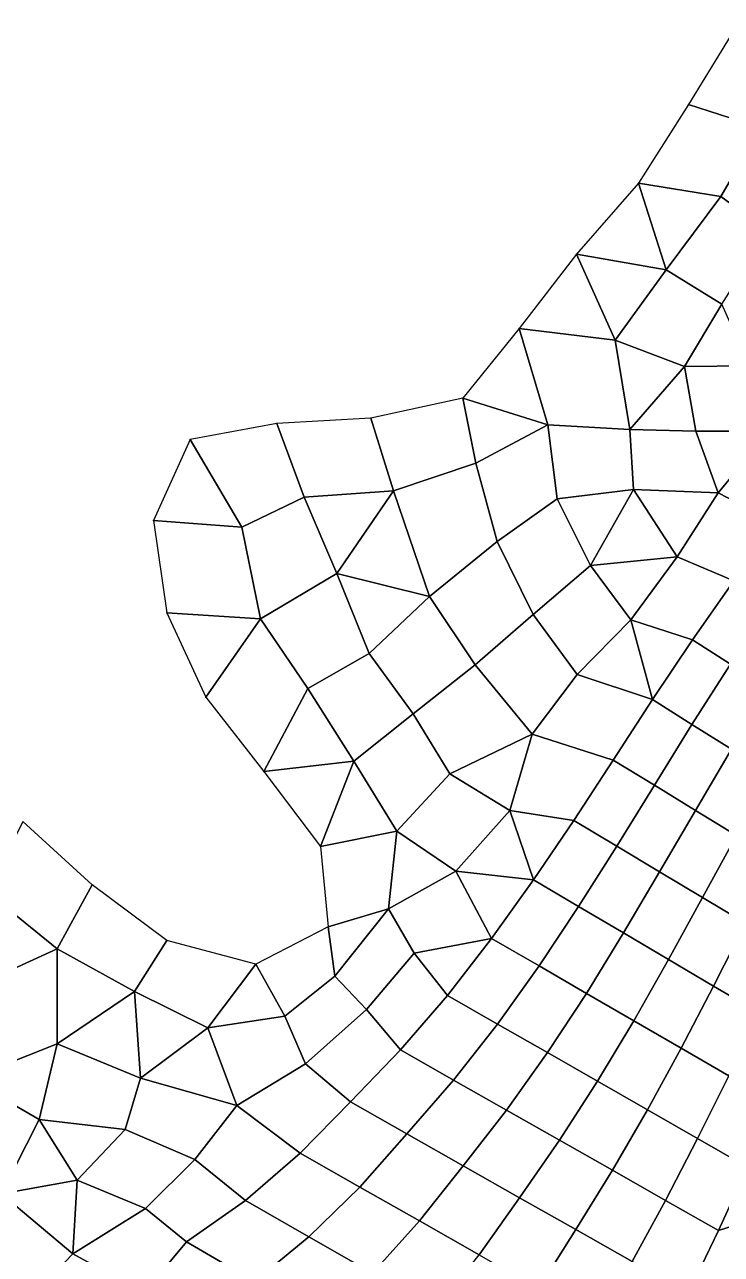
# Model space of a CAD drawing. Extents: x 727294 to 731543, y 8575035 to 8579824.
# Drawn here: x 729680.6 to 729828.5, y 8577064 to 8577325.1 of the extents above; entities that cross this region are included whole.
import ezdxf

# ---------------------------------------------------------------- set-up
doc = ezdxf.new("R2010")
doc.units = 0
for name, color, linetype in [('MESH_BOUND', 25, 'CONTINUOUS'), ('MESH_ELEMS', 250, 'CONTINUOUS'), ('MESH_NODES', 18, 'CONTINUOUS')]:
    doc.layers.add(name, color=color, linetype=linetype)

msp = doc.modelspace()

# ---------------------------------------------------------------- linework, layer by layer
at = {"layer": 'MESH_BOUND', "color": 25}
for points in [[(729831.91, 8577325.13, 38.17), (729821.52, 8577308.17, 38.17)], [(729821.52, 8577308.17, 38.17), (729810.9, 8577291.45, 38.17)], [(729810.9, 8577291.45, 38.17), (729797.73, 8577276.39, 38.17)], [(729797.73, 8577276.39, 38.17), (729785.59, 8577260.6, 38.17)], [(729785.59, 8577260.6, 38.17), (729773.61, 8577245.81, 38.17)], [(729773.61, 8577245.81, 38.17), (729754.12, 8577241.57, 38.16)], [(729734.16, 8577240.46, 38.17), (729715.74, 8577237.05, 38.17)], [(729754.12, 8577241.57, 38.16), (729734.16, 8577240.46, 38.17)], [(729715.74, 8577237.05, 38.17), (729707.99, 8577219.87, 38.06)], [(729707.99, 8577219.87, 38.06), (729710.81, 8577200.23, 37.81)], [(729710.81, 8577200.23, 37.81), (729719.09, 8577182.3, 36.68)], [(729719.09, 8577182.3, 36.68), (729731.38, 8577166.53, 36.08)], [(729731.38, 8577166.53, 36.08), (729743.4, 8577150.6, 35.54)], [(729694.97, 8577142.47, 38.11), (729680.21, 8577155.95, 38.16)], [(729743.4, 8577150.6, 35.54), (729745.02, 8577133.56, 38.17)], [(729710.82, 8577130.65, 38.17), (729694.97, 8577142.47, 38.11)], [(729745.02, 8577133.56, 38.17), (729729.68, 8577125.61, 38.17)], [(729729.68, 8577125.61, 38.17), (729710.82, 8577130.65, 38.17)]]:
    msp.add_polyline3d(points, dxfattribs=at)
at = {"layer": 'MESH_ELEMS', "color": 179}
for points in [[(729836.9, 8577303.21, 38.17), (729846.33, 8577318.81, 38.17), (729831.91, 8577325.13, 38.17), (729821.52, 8577308.17, 38.17)], [(729828.39, 8577288.63, 38.17), (729836.9, 8577303.21, 38.17), (729821.52, 8577308.17, 38.17), (729810.9, 8577291.45, 38.17)], [(729838.47, 8577281.29, 38.17), (729850.51, 8577293.09, 38.17), (729836.9, 8577303.21, 38.17), (729828.39, 8577288.63, 38.17)], [(729816.76, 8577273.07, 38.17), (729810.9, 8577291.45, 38.17), (729797.73, 8577276.39, 38.17), (729816.76, 8577273.07, 38.17)], [(729816.76, 8577273.07, 38.17), (729828.39, 8577288.63, 38.17), (729810.9, 8577291.45, 38.17), (729816.76, 8577273.07, 38.17)], [(729828.64, 8577265.8, 38.17), (729838.47, 8577281.29, 38.17), (729828.39, 8577288.63, 38.17), (729816.76, 8577273.07, 38.17)], [(729797.73, 8577276.39, 38.17), (729785.59, 8577260.6, 38.17), (729805.93, 8577258.14, 38.17), (729797.73, 8577276.39, 38.17)], [(729797.73, 8577276.39, 38.17), (729805.93, 8577258.14, 38.17), (729816.76, 8577273.07, 38.17), (729797.73, 8577276.39, 38.17)], [(729820.67, 8577252.54, 38.16), (729828.64, 8577265.8, 38.17), (729816.76, 8577273.07, 38.17), (729805.93, 8577258.14, 38.17)], [(729828.64, 8577265.8, 38.17), (729820.67, 8577252.54, 38.16), (729834.51, 8577252.66, 33.86), (729828.64, 8577265.8, 38.17)], [(729785.59, 8577260.6, 38.17), (729773.61, 8577245.81, 38.17), (729791.7, 8577240.18, 38.17), (729785.59, 8577260.6, 38.17)], [(729805.93, 8577258.14, 38.17), (729785.59, 8577260.6, 38.17), (729791.7, 8577240.18, 38.17), (729809.1, 8577239.13, 38.17)], [(729805.93, 8577258.14, 38.17), (729809.1, 8577239.13, 38.17), (729820.67, 8577252.54, 38.16), (729805.93, 8577258.14, 38.17)], [(729823.12, 8577238.83, 33.66), (729820.67, 8577252.54, 38.16), (729809.1, 8577239.13, 38.17), (729823.12, 8577238.83, 33.66)], [(729834.51, 8577252.66, 33.86), (729820.67, 8577252.54, 38.16), (729823.12, 8577238.83, 33.66), (729838.66, 8577238.83, 32.83)], [(729758.94, 8577226.14, 36.43), (729776.36, 8577232, 37.91), (729773.61, 8577245.81, 38.17), (729754.12, 8577241.57, 38.16)], [(729791.7, 8577240.18, 38.17), (729773.61, 8577245.81, 38.17), (729776.36, 8577232, 37.91), (729791.7, 8577240.18, 38.17)], [(729734.16, 8577240.46, 38.17), (729715.74, 8577237.05, 38.17), (729726.7, 8577218.39, 37.01), (729739.92, 8577224.77, 36.76)], [(729739.92, 8577224.77, 36.76), (729758.94, 8577226.14, 36.43), (729754.12, 8577241.57, 38.16), (729734.16, 8577240.46, 38.17)], [(729793.63, 8577224.46, 36.63), (729791.7, 8577240.18, 38.17), (729776.36, 8577232, 37.91), (729780.92, 8577215.41, 35.39)], [(729809.1, 8577239.13, 38.17), (729791.7, 8577240.18, 38.17), (729793.63, 8577224.46, 36.63), (729809.88, 8577226.45, 33.78)], [(729809.88, 8577226.45, 33.78), (729827.84, 8577225.74, 33.18), (729823.12, 8577238.83, 33.66), (729809.1, 8577239.13, 38.17)], [(729838.66, 8577238.83, 32.83), (729823.12, 8577238.83, 33.66), (729827.84, 8577225.74, 33.18), (729838.66, 8577238.83, 32.83)], [(729840.31, 8577219.25, 32.88), (729849.87, 8577231.18, 32.91), (729838.66, 8577238.83, 32.83), (729827.84, 8577225.74, 33.18)], [(729715.74, 8577237.05, 38.17), (729707.99, 8577219.87, 38.06), (729726.7, 8577218.39, 37.01), (729715.74, 8577237.05, 38.17)], [(729758.94, 8577226.14, 36.43), (729766.52, 8577203.73, 35.41), (729780.92, 8577215.41, 35.39), (729776.36, 8577232, 37.91)], [(729746.88, 8577208.61, 36.71), (729739.92, 8577224.77, 36.76), (729726.7, 8577218.39, 37.01), (729730.67, 8577198.98, 36.61)], [(729746.88, 8577208.61, 36.71), (729758.94, 8577226.14, 36.43), (729739.92, 8577224.77, 36.76), (729746.88, 8577208.61, 36.71)], [(729746.88, 8577208.61, 36.71), (729766.52, 8577203.73, 35.41), (729758.94, 8577226.14, 36.43), (729746.88, 8577208.61, 36.71)], [(729800.76, 8577210.29, 35.25), (729809.88, 8577226.45, 33.78), (729793.63, 8577224.46, 36.63), (729800.76, 8577210.29, 35.25)], [(729800.76, 8577210.29, 35.25), (729819.15, 8577212.11, 33.25), (729809.88, 8577226.45, 33.78), (729800.76, 8577210.29, 35.25)], [(729819.15, 8577212.11, 33.25), (729827.84, 8577225.74, 33.18), (729809.88, 8577226.45, 33.78), (729819.15, 8577212.11, 33.25)], [(729831.15, 8577207.01, 33.75), (729840.31, 8577219.25, 32.88), (729827.84, 8577225.74, 33.18), (729819.15, 8577212.11, 33.25)], [(729800.76, 8577210.29, 35.25), (729793.63, 8577224.46, 36.63), (729780.92, 8577215.41, 35.39), (729788.55, 8577199.87, 35.64)], [(729726.7, 8577218.39, 37.01), (729707.99, 8577219.87, 38.06), (729710.81, 8577200.23, 37.81), (729730.67, 8577198.98, 36.61)], [(729766.52, 8577203.73, 35.41), (729776.21, 8577189.18, 35.37), (729788.55, 8577199.87, 35.64), (729780.92, 8577215.41, 35.39)], [(729800.76, 8577210.29, 35.25), (729809.31, 8577198.76, 34.58), (729819.15, 8577212.11, 33.25), (729800.76, 8577210.29, 35.25)], [(729822.36, 8577194.51, 32.96), (729831.15, 8577207.01, 33.75), (729819.15, 8577212.11, 33.25), (729809.31, 8577198.76, 34.58)], [(729788.55, 8577199.87, 35.64), (729797.87, 8577187.11, 35.53), (729809.31, 8577198.76, 34.58), (729800.76, 8577210.29, 35.25)], [(729753.76, 8577191.58, 35.94), (729746.88, 8577208.61, 36.71), (729730.67, 8577198.98, 36.61), (729740.74, 8577184.14, 36.28)], [(729766.52, 8577203.73, 35.41), (729746.88, 8577208.61, 36.71), (729753.76, 8577191.58, 35.94), (729766.52, 8577203.73, 35.41)], [(729831.15, 8577207.01, 33.75), (729822.36, 8577194.51, 32.96), (729830.45, 8577189.35, 32.41), (729839.04, 8577201.9, 32.36)], [(729753.76, 8577191.58, 35.94), (729763.05, 8577178.75, 35.48), (729776.21, 8577189.18, 35.37), (729766.52, 8577203.73, 35.41)], [(729719.09, 8577182.3, 36.68), (729730.67, 8577198.98, 36.61), (729710.81, 8577200.23, 37.81), (729719.09, 8577182.3, 36.68)], [(729719.09, 8577182.3, 36.68), (729731.38, 8577166.53, 36.08), (729740.74, 8577184.14, 36.28), (729730.67, 8577198.98, 36.61)], [(729797.87, 8577187.11, 35.53), (729788.55, 8577199.87, 35.64), (729776.21, 8577189.18, 35.37), (729788.37, 8577174.47, 34.14)], [(729797.87, 8577187.11, 35.53), (729813.86, 8577181.8, 34.52), (729809.31, 8577198.76, 34.58), (729797.87, 8577187.11, 35.53)], [(729813.86, 8577181.8, 34.52), (729822.36, 8577194.51, 32.96), (729809.31, 8577198.76, 34.58), (729813.86, 8577181.8, 34.52)], [(729822.36, 8577194.51, 32.96), (729813.86, 8577181.8, 34.52), (729822.26, 8577176.55, 32.4), (729830.45, 8577189.35, 32.41)], [(729763.05, 8577178.75, 35.48), (729753.76, 8577191.58, 35.94), (729740.74, 8577184.14, 36.28), (729750.51, 8577168.72, 35.5)], [(729770.88, 8577166.02, 35.24), (729788.37, 8577174.47, 34.14), (729776.21, 8577189.18, 35.37), (729763.05, 8577178.75, 35.48)], [(729830.45, 8577189.35, 32.41), (729822.26, 8577176.55, 32.4), (729830.66, 8577171.3, 31.87), (729838.55, 8577184.19, 31.86)], [(729805.57, 8577168.96, 33.6), (729813.86, 8577181.8, 34.52), (729797.87, 8577187.11, 35.53), (729788.37, 8577174.47, 34.14)], [(729740.74, 8577184.14, 36.28), (729731.38, 8577166.53, 36.08), (729750.51, 8577168.72, 35.5), (729740.74, 8577184.14, 36.28)], [(729813.86, 8577181.8, 34.52), (729805.57, 8577168.96, 33.6), (729814.29, 8577163.61, 32.48), (729822.26, 8577176.55, 32.4)], [(729770.88, 8577166.02, 35.24), (729763.05, 8577178.75, 35.48), (729750.51, 8577168.72, 35.5), (729759.61, 8577153.88, 35.22)], [(729822.26, 8577176.55, 32.4), (729814.29, 8577163.61, 32.48), (729823.01, 8577158.27, 32.04), (729830.66, 8577171.3, 31.87)], [(729788.37, 8577174.47, 34.14), (729770.88, 8577166.02, 35.24), (729783.59, 8577158.27, 34.59), (729788.37, 8577174.47, 34.14)], [(729797.2, 8577156.16, 34.61), (729805.57, 8577168.96, 33.6), (729788.37, 8577174.47, 34.14), (729783.59, 8577158.27, 34.59)], [(729830.66, 8577171.3, 31.87), (729823.01, 8577158.27, 32.04), (729831.74, 8577152.93, 31.56), (729839.05, 8577166.06, 31.93)], [(729731.38, 8577166.53, 36.08), (729743.4, 8577150.6, 35.54), (729750.51, 8577168.72, 35.5), (729731.38, 8577166.53, 36.08)], [(729759.61, 8577153.88, 35.22), (729750.51, 8577168.72, 35.5), (729743.4, 8577150.6, 35.54), (729759.61, 8577153.88, 35.22)], [(729805.57, 8577168.96, 33.6), (729797.2, 8577156.16, 34.61), (729806.3, 8577150.7, 32.86), (729814.29, 8577163.61, 32.48)], [(729770.88, 8577166.02, 35.24), (729759.61, 8577153.88, 35.22), (729772.11, 8577145.36, 36.21), (729783.59, 8577158.27, 34.59)], [(729814.29, 8577163.61, 32.48), (729806.3, 8577150.7, 32.86), (729815.4, 8577145.23, 32.37), (729823.01, 8577158.27, 32.04)], [(729788.61, 8577143.51, 34.83), (729783.59, 8577158.27, 34.59), (729772.11, 8577145.36, 36.21), (729788.61, 8577143.51, 34.83)], [(729783.59, 8577158.27, 34.59), (729788.61, 8577143.51, 34.83), (729797.2, 8577156.16, 34.61), (729783.59, 8577158.27, 34.59)], [(729823.01, 8577158.27, 32.04), (729815.4, 8577145.23, 32.37), (729824.51, 8577139.77, 30.47), (729831.74, 8577152.93, 31.56)], [(729672.72, 8577140.83, 33.82), (729687.49, 8577128.91, 33.63), (729694.97, 8577142.47, 38.11), (729680.21, 8577155.95, 38.16)], [(729797.2, 8577156.16, 34.61), (729788.61, 8577143.51, 34.83), (729798.18, 8577137.88, 32.88), (729806.3, 8577150.7, 32.86)], [(729757.86, 8577137.37, 36.52), (729759.61, 8577153.88, 35.22), (729743.4, 8577150.6, 35.54), (729745.02, 8577133.56, 38.17)], [(729759.61, 8577153.88, 35.22), (729757.86, 8577137.37, 36.52), (729772.11, 8577145.36, 36.21), (729759.61, 8577153.88, 35.22)], [(729831.74, 8577152.93, 31.56), (729824.51, 8577139.77, 30.47), (729833.61, 8577134.3, 29.26), (729840.46, 8577147.59, 30.51)], [(729806.3, 8577150.7, 32.86), (729798.18, 8577137.88, 32.88), (729807.74, 8577132.25, 32.49), (729815.4, 8577145.23, 32.37)], [(729763.33, 8577127.98, 35.69), (729779.74, 8577131.06, 35.54), (729772.11, 8577145.36, 36.21), (729757.86, 8577137.37, 36.52)], [(729772.11, 8577145.36, 36.21), (729779.74, 8577131.06, 35.54), (729788.61, 8577143.51, 34.83), (729772.11, 8577145.36, 36.21)], [(729815.4, 8577145.23, 32.37), (729807.74, 8577132.25, 32.49), (729817.31, 8577126.62, 31.84), (729824.51, 8577139.77, 30.47)], [(729710.82, 8577130.65, 38.17), (729694.97, 8577142.47, 38.11), (729687.49, 8577128.91, 33.63), (729703.92, 8577119.8, 34.03)], [(729788.61, 8577143.51, 34.83), (729779.74, 8577131.06, 35.54), (729789.8, 8577125.24, 35.84), (729798.18, 8577137.88, 32.88)], [(729687.49, 8577128.91, 33.63), (729672.72, 8577140.83, 33.82), (729669.01, 8577120.48, 33.49), (729687.49, 8577128.91, 33.63)], [(729824.51, 8577139.77, 30.47), (729817.31, 8577126.62, 31.84), (729826.87, 8577120.99, 28.77), (729833.61, 8577134.3, 29.26)], [(729757.86, 8577137.37, 36.52), (729745.02, 8577133.56, 38.17), (729746.45, 8577123.05, 38.15), (729757.86, 8577137.37, 36.52)], [(729763.33, 8577127.98, 35.69), (729757.86, 8577137.37, 36.52), (729746.45, 8577123.05, 38.15), (729753.17, 8577116.02, 33.95)], [(729798.18, 8577137.88, 32.88), (729789.8, 8577125.24, 35.84), (729799.87, 8577119.41, 32.66), (729807.74, 8577132.25, 32.49)], [(729729.68, 8577125.61, 38.17), (729735.87, 8577114.62, 38.04), (729746.45, 8577123.05, 38.15), (729745.02, 8577133.56, 38.17)], [(729833.61, 8577134.3, 29.26), (729826.87, 8577120.99, 28.77), (729836.44, 8577115.36, 28.74), (729842.72, 8577128.84, 29.2)], [(729710.82, 8577130.65, 38.17), (729703.92, 8577119.8, 34.03), (729719.49, 8577112.14, 36.46), (729729.68, 8577125.61, 38.17)], [(729763.33, 8577127.98, 35.69), (729770.35, 8577119, 34.65), (729779.74, 8577131.06, 35.54), (729763.33, 8577127.98, 35.69)], [(729779.74, 8577131.06, 35.54), (729770.35, 8577119, 34.65), (729780.98, 8577112.92, 33.33), (729789.8, 8577125.24, 35.84)], [(729807.74, 8577132.25, 32.49), (729799.87, 8577119.41, 32.66), (729809.93, 8577113.58, 31.48), (729817.31, 8577126.62, 31.84)], [(729687.5, 8577108.68, 33.3), (729687.49, 8577128.91, 33.63), (729669.01, 8577120.48, 33.49), (729668.76, 8577101.29, 33.45)], [(729703.92, 8577119.8, 34.03), (729687.49, 8577128.91, 33.63), (729687.5, 8577108.68, 33.3), (729703.92, 8577119.8, 34.03)], [(729729.68, 8577125.61, 38.17), (729719.49, 8577112.14, 36.46), (729735.87, 8577114.62, 38.04), (729729.68, 8577125.61, 38.17)], [(729753.17, 8577116.02, 33.95), (729760.37, 8577107.42, 33.86), (729770.35, 8577119, 34.65), (729763.33, 8577127.98, 35.69)], [(729817.31, 8577126.62, 31.84), (729809.93, 8577113.58, 31.48), (729820, 8577107.76, 29.47), (729826.87, 8577120.99, 28.77)], [(729753.17, 8577116.02, 33.95), (729746.45, 8577123.05, 38.15), (729735.87, 8577114.62, 38.04), (729740.21, 8577104.45, 33.48)], [(729789.8, 8577125.24, 35.84), (729780.98, 8577112.92, 33.33), (729791.6, 8577106.85, 32.86), (729799.87, 8577119.41, 32.66)], [(729826.87, 8577120.99, 28.77), (729820, 8577107.76, 29.47), (729830.06, 8577101.93, 29.57), (729836.44, 8577115.36, 28.74)], [(729687.5, 8577108.68, 33.3), (729705.18, 8577101.41, 32.14), (729703.92, 8577119.8, 34.03), (729687.5, 8577108.68, 33.3)], [(729703.92, 8577119.8, 34.03), (729705.18, 8577101.41, 32.14), (729719.49, 8577112.14, 36.46), (729703.92, 8577119.8, 34.03)], [(729770.35, 8577119, 34.65), (729760.37, 8577107.42, 33.86), (729771.62, 8577101.03, 32.97), (729780.98, 8577112.92, 33.33)], [(729799.87, 8577119.41, 32.66), (729791.6, 8577106.85, 32.86), (729802.22, 8577100.78, 31.22), (729809.93, 8577113.58, 31.48)], [(729760.37, 8577107.42, 33.86), (729753.17, 8577116.02, 33.95), (729740.21, 8577104.45, 33.48), (729749.81, 8577096.37, 33.04)], [(729735.87, 8577114.62, 38.04), (729719.49, 8577112.14, 36.46), (729725.67, 8577095.61, 33.04), (729740.21, 8577104.45, 33.48)], [(729780.98, 8577112.92, 33.33), (729771.62, 8577101.03, 32.97), (729782.87, 8577094.64, 32.7), (729791.6, 8577106.85, 32.86)], [(729809.93, 8577113.58, 31.48), (729802.22, 8577100.78, 31.22), (729812.85, 8577094.7, 29.05), (729820, 8577107.76, 29.47)], [(729705.18, 8577101.41, 32.14), (729725.67, 8577095.61, 33.04), (729719.49, 8577112.14, 36.46), (729705.18, 8577101.41, 32.14)], [(729668.76, 8577101.29, 33.45), (729683.7, 8577092.65, 34.18), (729687.5, 8577108.68, 33.3), (729668.76, 8577101.29, 33.45)], [(729683.7, 8577092.65, 34.18), (729701.97, 8577090.49, 32.48), (729705.18, 8577101.41, 32.14), (729687.5, 8577108.68, 33.3)], [(729760.37, 8577107.42, 33.86), (729749.81, 8577096.37, 33.04), (729761.75, 8577089.59, 32.6), (729771.62, 8577101.03, 32.97)], [(729820, 8577107.76, 29.47), (729812.85, 8577094.7, 29.05), (729823.47, 8577088.63, 29.37), (729830.06, 8577101.93, 29.57)], [(729791.6, 8577106.85, 32.86), (729782.87, 8577094.64, 32.7), (729794.12, 8577088.25, 32.22), (729802.22, 8577100.78, 31.22)], [(729739.07, 8577085.49, 32.27), (729749.81, 8577096.37, 33.04), (729740.21, 8577104.45, 33.48), (729725.67, 8577095.61, 33.04)], [(729830.06, 8577101.93, 29.57), (729823.47, 8577088.63, 29.37), (729834.09, 8577082.56, 32.62), (729840.13, 8577096.11, 32.46)], [(729683.7, 8577092.65, 34.18), (729668.76, 8577101.29, 33.45), (729661.05, 8577090.56, 33.46), (729675.7, 8577076.84, 33.47)], [(729701.97, 8577090.49, 32.48), (729716.75, 8577084.12, 32.56), (729725.67, 8577095.61, 33.04), (729705.18, 8577101.41, 32.14)], [(729771.62, 8577101.03, 32.97), (729761.75, 8577089.59, 32.6), (729773.7, 8577082.81, 32.29), (729782.87, 8577094.64, 32.7)], [(729802.22, 8577100.78, 31.22), (729794.12, 8577088.25, 32.22), (729805.38, 8577081.86, 29.37), (729812.85, 8577094.7, 29.05)], [(729725.67, 8577095.61, 33.04), (729716.75, 8577084.12, 32.56), (729727.51, 8577075.48, 32.45), (729739.07, 8577085.49, 32.27)], [(729749.81, 8577096.37, 33.04), (729739.07, 8577085.49, 32.27), (729751.73, 8577078.29, 32.32), (729761.75, 8577089.59, 32.6)], [(729782.87, 8577094.64, 32.7), (729773.7, 8577082.81, 32.29), (729785.65, 8577076.04, 31.86), (729794.12, 8577088.25, 32.22)], [(729812.85, 8577094.7, 29.05), (729805.38, 8577081.86, 29.37), (729816.63, 8577075.48, 30.55), (729823.47, 8577088.63, 29.37)], [(729675.7, 8577076.84, 33.47), (729691.74, 8577079.76, 32.86), (729683.7, 8577092.65, 34.18), (729675.7, 8577076.84, 33.47)], [(729701.97, 8577090.49, 32.48), (729683.7, 8577092.65, 34.18), (729691.74, 8577079.76, 32.86), (729701.97, 8577090.49, 32.48)], [(729701.97, 8577090.49, 32.48), (729691.74, 8577079.76, 32.86), (729706.26, 8577073.73, 32.83), (729716.75, 8577084.12, 32.56)], [(729761.75, 8577089.59, 32.6), (729751.73, 8577078.29, 32.32), (729764.4, 8577071.1, 31.88), (729773.7, 8577082.81, 32.29)], [(729794.12, 8577088.25, 32.22), (729785.65, 8577076.04, 31.86), (729797.59, 8577069.26, 31.75), (729805.38, 8577081.86, 29.37)], [(729823.47, 8577088.63, 29.37), (729816.63, 8577075.48, 30.55), (729827.88, 8577069.09, 33.01), (729834.09, 8577082.56, 32.62)], [(729715, 8577066.7, 32.93), (729727.51, 8577075.48, 32.45), (729716.75, 8577084.12, 32.56), (729706.26, 8577073.73, 32.83)], [(729739.07, 8577085.49, 32.27), (729727.51, 8577075.48, 32.45), (729740.97, 8577067.76, 32.32), (729751.73, 8577078.29, 32.32)], [(729773.7, 8577082.81, 32.29), (729764.4, 8577071.1, 31.88), (729777.06, 8577063.91, 32.04), (729785.65, 8577076.04, 31.86)], [(729805.38, 8577081.86, 29.37), (729797.59, 8577069.26, 31.75), (729809.54, 8577062.48, 32.15), (729816.63, 8577075.48, 30.55)], [(729827.88, 8577069.09, 33.01), (729843.42, 8577074.01, 35.33), (729834.09, 8577082.56, 32.62), (729827.88, 8577069.09, 33.01)], [(729675.7, 8577076.84, 33.47), (729690.81, 8577064.09, 33.15), (729691.74, 8577079.76, 32.86), (729675.7, 8577076.84, 33.47)], [(729691.74, 8577079.76, 32.86), (729690.81, 8577064.09, 33.15), (729706.26, 8577073.73, 32.83), (729691.74, 8577079.76, 32.86)], [(729682.17, 8577055.14, 33.19), (729690.81, 8577064.09, 33.15), (729675.7, 8577076.84, 33.47), (729668.58, 8577057.29, 33.27)], [(729751.73, 8577078.29, 32.32), (729740.97, 8577067.76, 32.32), (729754.44, 8577060.03, 31.85), (729764.4, 8577071.1, 31.88)], [(729785.65, 8577076.04, 31.86), (729777.06, 8577063.91, 32.04), (729789.72, 8577056.72, 32.42), (729797.59, 8577069.26, 31.75)], [(729706.26, 8577073.73, 32.83), (729690.81, 8577064.09, 33.15), (729705.95, 8577055.81, 33.06), (729715, 8577066.7, 32.93)], [(729727.51, 8577075.48, 32.45), (729715, 8577066.7, 32.93), (729729.37, 8577058.27, 33.1), (729740.97, 8577067.76, 32.32)], [(729816.63, 8577075.48, 30.55), (729809.54, 8577062.48, 32.15), (729821.49, 8577055.7, 32.4), (729827.88, 8577069.09, 33.01)], [(729842.92, 8577054.48, 38.09), (729843.42, 8577074.01, 35.33), (729827.88, 8577069.09, 33.01), (729821.49, 8577055.7, 32.4)], [(729764.4, 8577071.1, 31.88), (729754.44, 8577060.03, 31.85), (729767.9, 8577052.31, 32.2), (729777.06, 8577063.91, 32.04)], [(729797.59, 8577069.26, 31.75), (729789.72, 8577056.72, 32.42), (729802.39, 8577049.53, 32.34), (729809.54, 8577062.48, 32.15)], [(729720.16, 8577046.97, 33.17), (729729.37, 8577058.27, 33.1), (729715, 8577066.7, 32.93), (729705.95, 8577055.81, 33.06)], [(729740.97, 8577067.76, 32.32), (729729.37, 8577058.27, 33.1), (729743.73, 8577049.83, 33.22), (729754.44, 8577060.03, 31.85)], [(729697.2, 8577046.25, 33.11), (729705.95, 8577055.81, 33.06), (729690.81, 8577064.09, 33.15), (729682.17, 8577055.14, 33.19)]]:
    msp.add_3dface(points, dxfattribs=at)
at = {"layer": 'MESH_NODES', "color": 18}
for p in [(729821.52, 8577308.17, 38.17), (729810.9, 8577291.45, 38.17), (729828.39, 8577288.63, 38.17), (729797.73, 8577276.39, 38.17), (729816.76, 8577273.07, 38.17), (729785.59, 8577260.6, 38.17), (729805.93, 8577258.14, 38.17), (729820.67, 8577252.54, 38.16), (729773.61, 8577245.81, 38.17), (729734.16, 8577240.46, 38.17), (729754.12, 8577241.57, 38.16), (729791.7, 8577240.18, 38.17), (729809.1, 8577239.13, 38.17), (729823.12, 8577238.83, 33.66), (729715.74, 8577237.05, 38.17), (729776.36, 8577232, 37.91), (729739.92, 8577224.77, 36.76), (729758.94, 8577226.14, 36.43), (729809.88, 8577226.45, 33.78), (729827.84, 8577225.74, 33.18), (729793.63, 8577224.46, 36.63), (729707.99, 8577219.87, 38.06), (729726.7, 8577218.39, 37.01), (729780.92, 8577215.41, 35.39), (729819.15, 8577212.11, 33.25), (729800.76, 8577210.29, 35.25), (729746.88, 8577208.61, 36.71), (729766.52, 8577203.73, 35.41), (729710.81, 8577200.23, 37.81), (729730.67, 8577198.98, 36.61), (729788.55, 8577199.87, 35.64), (729809.31, 8577198.76, 34.58), (729822.36, 8577194.51, 32.96), (729753.76, 8577191.58, 35.94), (729776.21, 8577189.18, 35.37), (729797.87, 8577187.11, 35.53), (729740.74, 8577184.14, 36.28), (729719.09, 8577182.3, 36.68), (729813.86, 8577181.8, 34.52), (729763.05, 8577178.75, 35.48), (729822.26, 8577176.55, 32.4), (729788.37, 8577174.47, 34.14), (729750.51, 8577168.72, 35.5), (729805.57, 8577168.96, 33.6), (729731.38, 8577166.53, 36.08), (729770.88, 8577166.02, 35.24), (729814.29, 8577163.61, 32.48), (729783.59, 8577158.27, 34.59), (729823.01, 8577158.27, 32.04), (729797.2, 8577156.16, 34.61), (729759.61, 8577153.88, 35.22), (729743.4, 8577150.6, 35.54), (729806.3, 8577150.7, 32.86), (729772.11, 8577145.36, 36.21), (729815.4, 8577145.23, 32.37), (729694.97, 8577142.47, 38.11), (729788.61, 8577143.51, 34.83), (729824.51, 8577139.77, 30.47), (729757.86, 8577137.37, 36.52), (729798.18, 8577137.88, 32.88), (729745.02, 8577133.56, 38.17), (729710.82, 8577130.65, 38.17), (729779.74, 8577131.06, 35.54), (729807.74, 8577132.25, 32.49), (729687.49, 8577128.91, 33.63), (729729.68, 8577125.61, 38.17), (729763.33, 8577127.98, 35.69), (729817.31, 8577126.62, 31.84), (729746.45, 8577123.05, 38.15), (729789.8, 8577125.24, 35.84), (729826.87, 8577120.99, 28.77), (729703.92, 8577119.8, 34.03), (729770.35, 8577119, 34.65), (729799.87, 8577119.41, 32.66), (729753.17, 8577116.02, 33.95), (729735.87, 8577114.62, 38.04), (729780.98, 8577112.92, 33.33), (729809.93, 8577113.58, 31.48), (729719.49, 8577112.14, 36.46), (729687.5, 8577108.68, 33.3), (729760.37, 8577107.42, 33.86), (729820, 8577107.76, 29.47), (729791.6, 8577106.85, 32.86), (729740.21, 8577104.45, 33.48), (729705.18, 8577101.41, 32.14), (729771.62, 8577101.03, 32.97), (729802.22, 8577100.78, 31.22), (729725.67, 8577095.61, 33.04), (729749.81, 8577096.37, 33.04), (729782.87, 8577094.64, 32.7), (729812.85, 8577094.7, 29.05), (729683.7, 8577092.65, 34.18), (729701.97, 8577090.49, 32.48), (729761.75, 8577089.59, 32.6), (729794.12, 8577088.25, 32.22), (729823.47, 8577088.63, 29.37), (729716.75, 8577084.12, 32.56), (729739.07, 8577085.49, 32.27), (729773.7, 8577082.81, 32.29), (729805.38, 8577081.86, 29.37), (729691.74, 8577079.76, 32.86), (729751.73, 8577078.29, 32.32), (729785.65, 8577076.04, 31.86), (729706.26, 8577073.73, 32.83), (729727.51, 8577075.48, 32.45), (729816.63, 8577075.48, 30.55), (729764.4, 8577071.1, 31.88), (729797.59, 8577069.26, 31.75), (729827.88, 8577069.09, 33.01), (729715, 8577066.7, 32.93), (729740.97, 8577067.76, 32.32), (729690.81, 8577064.09, 33.15)]:
    msp.add_point(p, dxfattribs=at)

doc.saveas('drawing.dxf')
